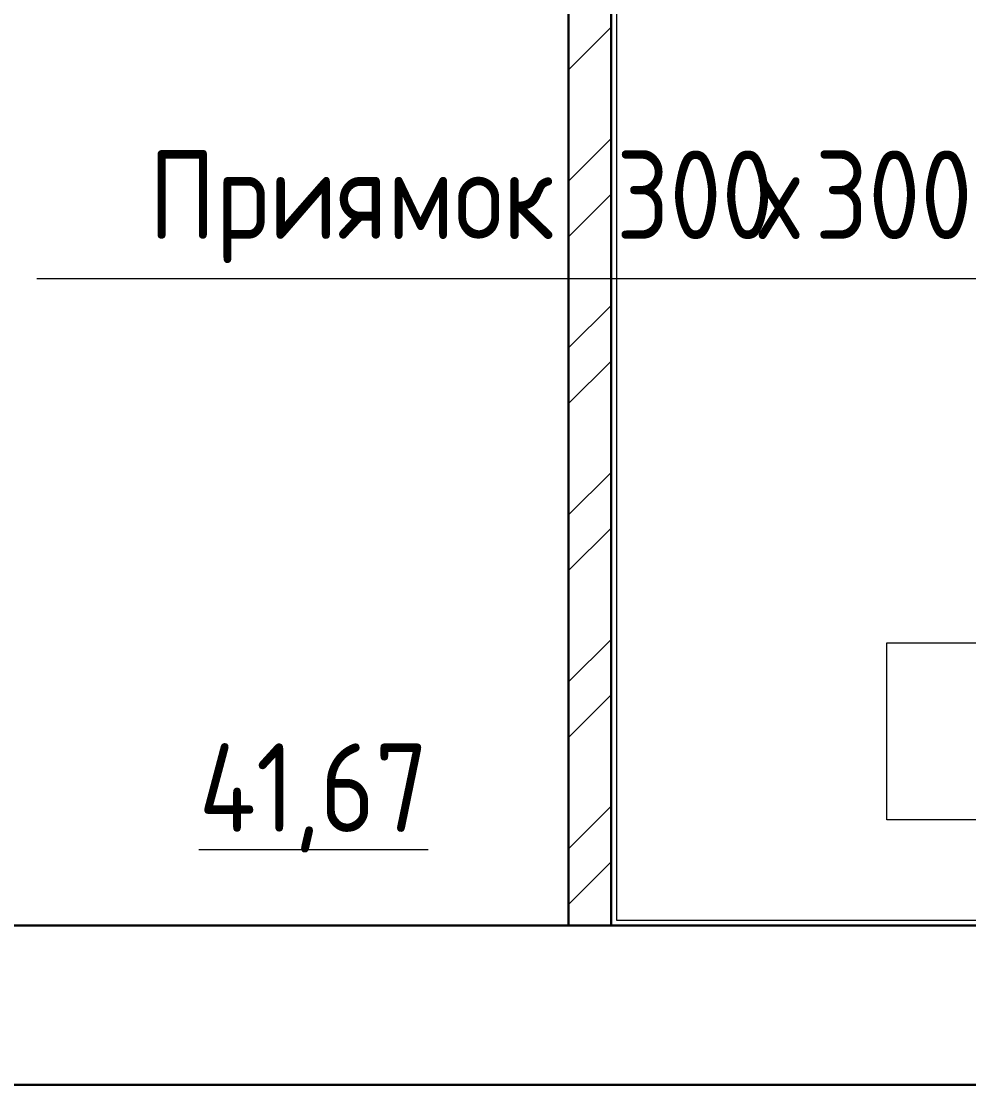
# Model space of a CAD drawing. Header units: millimetres. Extents: x -325553 to 627452, y -28539 to 738858.
# Drawn here: x -189145 to -186470, y 646822 to 649826 of the extents above; entities that cross this region are included whole.
import ezdxf

# ---------------------------------------------------------------- set-up
doc = ezdxf.new("R2010")
doc.units = ezdxf.units.MM
doc.linetypes.add('ADSK_Линия сетки', pattern=[25, 20, -2.5, 0, -2.5])
for name, color, linetype, lineweight in [('Аннотация', 7, 'Continuous', 18), ('Марки помещений', 252, 'Continuous', 20), ('Оси', 252, 'Continuous', 9), ('Стены наружные', 7, 'Continuous', 18)]:
    doc.layers.add(name, color=color, linetype=linetype, lineweight=lineweight)
doc.styles.add('GOST Common_2', font='', dxfattribs={"width": 0.9, "height": 250})
doc.styles.get('GOST Common_2').set_extended_font_data('GOST type B')

# ---------------------------------------------------------------- blocks, each defined once
blk = doc.blocks.new('подвал')
at = {"layer": 'Аннотация', "color": 251, "lineweight": 20, "true_color": 0x636466}
for p, q in [((-188298.4, 16388.8), (-184298.4, 16388.8)), ((-185898, 14860), (-185898, 15360)), ((-185898, 15360), (-184598, 15360)), ((-184598, 14860), (-185898, 14860))]:
    blk.add_line(p, q, dxfattribs=at)
at = {"layer": 'Оси', "color": 251, "linetype": 'ADSK_Линия сетки', "ltscale": 100, "true_color": 0x636466}
blk.add_line((-174384.1, 14561.9), (-244527.8, 14561.9), dxfattribs=at)
at = {"layer": 'Стены наружные', "color": 251, "true_color": 0x636466}
for p, q in [((-186662, 17666.9), (-186662, 14576.9)), ((-186662, 14576.9), (-184837, 14576.9))]:
    blk.add_line(p, q, dxfattribs=at)
at = {"layer": 'Стены наружные', "color": 251, "lineweight": 30, "true_color": 0x636466}
for p, q in [((-186677, 14561.9), (-186677, 17651.9)), ((-186797, 17531.9), (-186797, 14561.9)), ((-184837, 14561.9), (-200827, 14561.9)), ((-184837, 14111.9), (-200767, 14111.9))]:
    blk.add_line(p, q, dxfattribs=at)
at = {"layer": 'Стены наружные', "color": 251, "linetype": 'Continuous', "lineweight": 9, "true_color": 0x636466}
for p, q in [((-186797, 16978.5), (-186677, 17098.5)), ((-186797, 16664.2), (-186677, 16784.2)), ((-186797, 16507), (-186677, 16627)), ((-186797, 16192.7), (-186677, 16312.7)), ((-186797, 16035.6), (-186677, 16155.6)), ((-186797, 15721.3), (-186677, 15841.3)), ((-186797, 15564.1), (-186677, 15684.1)), ((-186797, 15249.8), (-186677, 15369.8)), ((-186797, 15092.7), (-186677, 15212.7)), ((-186797, 14778.3), (-186677, 14898.3)), ((-186797, 14621.2), (-186677, 14741.2))]:
    blk.add_line(p, q, dxfattribs=at)
at = {"layer": 'Аннотация', "color": 251, "true_color": 0x636466, "style": 'GOST Common_2', "width": 0.9}
for s, p in [('Приямок', (-187982.8, 16500.4)), (' 300', (-186799.4, 16500.4)), ('300', (-186101.6, 16500.4)), ('х', (-186262.3, 16500.4))]:
    blk.add_text(s, height=250, dxfattribs=at).set_placement(p)
at = {"layer": 'Марки помещений', "color": 251, "true_color": 0x636466, "style": 'GOST Common_2', "width": 0.9}
blk.add_text('%%U41,67', height=250, dxfattribs=at).set_placement((-187840.9, 14826))

msp = doc.modelspace()

# ---------------------------------------------------------------- block references
msp.add_blockref('подвал', (-802.7, 632710.4))

doc.saveas('drawing.dxf')
